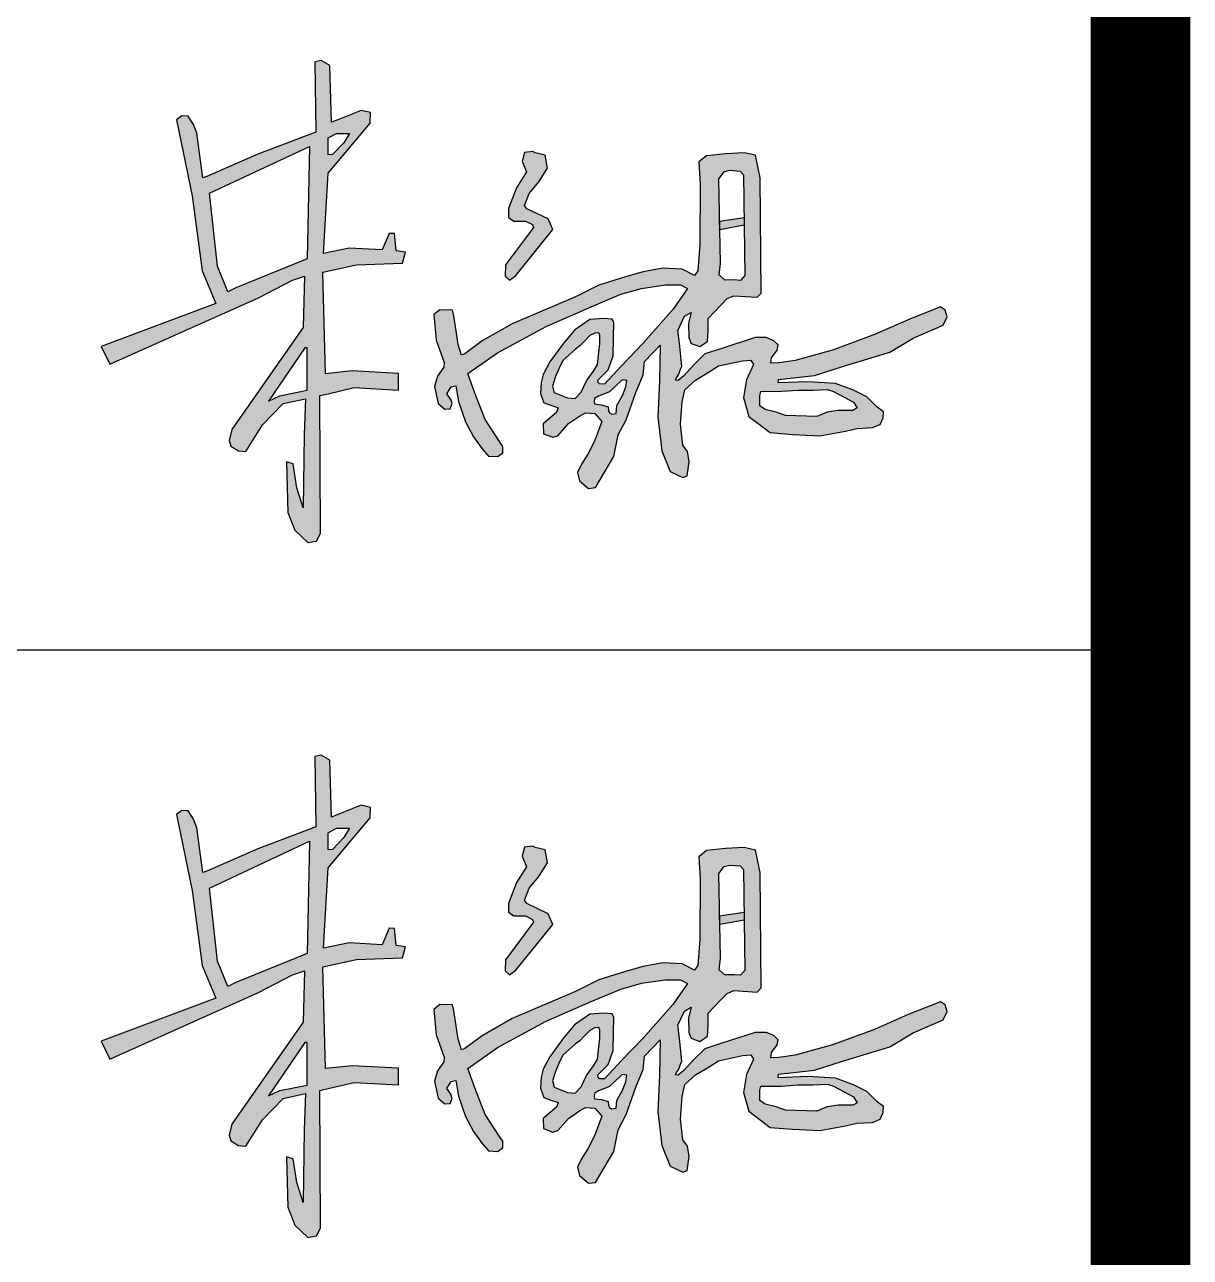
# Model space of a CAD drawing. Extents: x -21908402 to 2288787, y 79687 to 5079726.
# Drawn here: x 2286667 to 2287837, y 569406 to 570644 of the extents above; entities that cross this region are included whole.
import ezdxf

# ---------------------------------------------------------------- set-up
doc = ezdxf.new("R2010")
doc.units = 0
doc.header["$LTSCALE"] = 1000
doc.layers.get('0').update_dxf_attribs({"linetype": 'CONTINUOUS'})
doc.layers.add('PUB_TITLE', color=4, linetype='CONTINUOUS')

# ---------------------------------------------------------------- blocks, each defined once
blk = doc.blocks.new('TKL')
h = blk.add_hatch(color=7)
h.paths.add_polyline_path([(2305289.3, 474321.6), (2305385.8, 474343), (2305518.5, 474347.7), (2305527.3, 474379.2), (2305500.5, 474383.1), (2305495.3, 474432.5), (2305479.7, 474432.8), (2305459.9, 474385.6), (2305364.9, 474391), (2305291, 474375.4), (2305304.7, 474606.8), (2305425.7, 474751), (2305426.2, 474780.9), (2305398.9, 474787.4), (2305332.4, 474760.3), (2305313.6, 474753.1), (2305308.7, 474916.6), (2305284.2, 474931.1), (2305265.8, 474927.6), (2305268.8, 474724.7), (2305101.5, 474661.3), (2304955.1, 474597.3), (2304943.7, 474593.4), (2304926.7, 474722), (2304916.5, 474747.2), (2304901, 474770.7), (2304882.8, 474772), (2304867.4, 474760.2), (2304912.7, 474541.2), (2304941.7, 474325.8), (2304980.6, 474231.3), (2304650.5, 474107.5), (2304675.6, 474056.5), (2305104.2, 474248.1), (2305201.9, 474298.7), (2305236.5, 474310.2), (2305232.4, 474162.4), (2305027.2, 473869.1), (2305018.9, 473837.3), (2305024.5, 473821.2), (2305046.3, 473807.7), (2305067.3, 473805.8), (2305115.6, 473881.9), (2305174.4, 473943.2), (2305239.3, 473957.2), (2305235.6, 473852.9), (2305232.3, 473643), (2305214.3, 473700.7), (2305203.7, 473769.5), (2305184.6, 473775.3), (2305186.5, 473701.8), (2305188.5, 473629.8), (2305208.4, 473578.5), (2305245.4, 473543.1), (2305270.7, 473547.4), (2305282.1, 473569.6), (2305280.8, 473966.2), (2305304.2, 473971.2), (2305378.8, 473989.2), (2305506.6, 473982.1), (2305506.6, 474029.8), (2305373.3, 474037.3), (2305296.7, 474029)])
h.paths.add_polyline_path([(2305244.3, 474360.3), (2305039, 474276.8), (2305015.6, 474265.3), (2304985.3, 474338.6), (2304962.8, 474548.6), (2305250.5, 474683.7)], flags=16)
h.paths.add_polyline_path([(2305244.3, 474103.8), (2305244.3, 473981.5), (2305165.2, 473965.7), (2305132.3, 473950.6), (2305237.2, 474103.8)], flags=16)
h.paths.add_polyline_path([(2305304.7, 474659.1), (2305304.7, 474708), (2305328.3, 474721), (2305366.2, 474721), (2305349.6, 474694.2), (2305316.5, 474659.9)], flags=16)
h = blk.add_hatch(color=7)
h.paths.add_polyline_path([(2306471.7, 474253.3), (2306539, 474249.4), (2306550.7, 474261), (2306548.2, 474593.2), (2306534.2, 474658.1), (2306502.1, 474665.2), (2306447.9, 474662.7), (2306393.7, 474657), (2306371.1, 474638.8), (2306374.8, 474574.2), (2306373.8, 474400.1), (2306368.4, 474325.7), (2306358.9, 474311.8), (2306323.4, 474330.5), (2306268.1, 474333.5), (2306210.8, 474322.6), (2306160, 474308.1), (2306083.2, 474284.1), (2306015.9, 474250.8), (2305834.3, 474173.3), (2305747.8, 474123.7), (2305698.1, 474086.8), (2305687.8, 474083.1), (2305678.4, 474113.3), (2305672.7, 474152.3), (2305666.4, 474195.7), (2305662.7, 474212.2), (2305626.1, 474213), (2305608.6, 474199.5), (2305614.9, 474126.3), (2305638, 474061.8), (2305637.7, 474048), (2305618.6, 474022.2), (2305610.2, 473992.6), (2305620.9, 473943.9), (2305640.5, 473927.1), (2305655.6, 473928.2), (2305661.2, 473943.3), (2305657.8, 473955.1), (2305645.7, 473971.4), (2305658.7, 473991.9), (2305672.2, 473994.7), (2305679.5, 473949.2), (2305699.6, 473891), (2305722.6, 473847.4), (2305747.3, 473813.2), (2305765.8, 473791.9), (2305792.9, 473790.6), (2305806.7, 473801.6), (2305807.4, 473820.1), (2305797.6, 473833.9), (2305756.4, 473897.2), (2305726.6, 473973.7), (2305706.1, 474029.6), (2305791.9, 474089.3), (2305931.4, 474165), (2306061.3, 474221.9), (2306147, 474257.9), (2306205.8, 474274.9), (2306274.6, 474284.9), (2306318.5, 474284.9), (2306338.4, 474274.3), (2306297.3, 474214.8), (2306210.8, 474116.9), (2306148.4, 474052.3), (2306099.5, 473999.2), (2306085.8, 473999.9), (2306081.6, 474004.4), (2306080.2, 474011.1), (2306110.7, 474040.5), (2306124.6, 474080.6), (2306126, 474134.2), (2306126.3, 474176), (2306121.7, 474186.5), (2306097.8, 474188.5), (2306057.2, 474185.6), (2306013.7, 474155), (2305979.6, 474114.7), (2305942, 474063.2), (2305922.9, 474027.2), (2305917.9, 474004.2), (2305915.9, 473972.7), (2305925.4, 473945.8), (2305945.1, 473938.4), (2305966.4, 473931.3), (2305961.7, 473917.7), (2305936.8, 473896.8), (2305922.8, 473885.3), (2305923.8, 473856.3), (2305950.7, 473846.3), (2305965.1, 473850.8), (2305996.5, 473885.6), (2306027.4, 473907), (2306045.4, 473916.5), (2306071.8, 473915), (2306092.2, 473892.1), (2306070.8, 473834.9), (2306051.8, 473798), (2306033.4, 473769.2), (2306022.5, 473745.1), (2306027.5, 473721.2), (2306053.9, 473698.9), (2306073.8, 473701.3), (2306126.9, 473790.6), (2306138.9, 473852.9), (2306162.2, 473896.9), (2306190.2, 473975), (2306210.8, 474026), (2306215.3, 474064.4), (2306260.1, 474111.8), (2306258.3, 474009), (2306252.9, 473904.3), (2306264.9, 473807.5), (2306288.7, 473747.6), (2306324.9, 473730.6), (2306337.4, 473735.1), (2306343, 473775.8), (2306338.5, 473805.3), (2306325.4, 473823.7), (2306318.1, 473883.6), (2306323.8, 473948.8), (2306331.1, 473982.9), (2306361.9, 474010.9), (2306401.1, 474034.4), (2306428, 474051.7), (2306497, 474066.3), (2306521.1, 474068.6), (2306528.9, 474055.9), (2306508.1, 474012), (2306500.3, 473960.4), (2306515.2, 473906.6), (2306577, 473859.8), (2306640.7, 473854.8), (2306719.4, 473850.6), (2306793.7, 473864), (2306826.4, 473871.9), (2306871.1, 473874.1), (2306893.7, 473883.3), (2306902.2, 473902.4), (2306903.3, 473920), (2306884.7, 473932.9), (2306855, 473963), (2306816.4, 473982.3), (2306764.7, 474001.1), (2306685.4, 474005.8), (2306599.7, 474002.7), (2306600.2, 474012.6), (2306704.4, 474024.1), (2306785.1, 474050.5), (2306920.7, 474091.4), (2306988.5, 474131.7), (2307074.3, 474169.2), (2307086.3, 474193.1), (2307080.8, 474212.5), (2307067.3, 474221.5), (2306974.2, 474184.8), (2306876.6, 474141.9), (2306755.7, 474097.1), (2306648.2, 474067.6), (2306601.6, 474060.5), (2306578.4, 474059.6), (2306580.7, 474075.3), (2306596.7, 474097.4), (2306599.3, 474112), (2306587.4, 474124.4), (2306564.8, 474133.3), (2306533.3, 474133.3), (2306437.7, 474102.2), (2306388.3, 474086.2), (2306356.5, 474055.2), (2306328.3, 474023.1), (2306311.4, 474009.9), (2306304.4, 474010.5), (2306307.2, 474017.6), (2306313.5, 474027.6), (2306318.7, 474042), (2306321.9, 474050.3), (2306315.2, 474116.8), (2306310.8, 474153.6), (2306330.2, 474194.5), (2306349.1, 474205.4), (2306341.7, 474174.5), (2306342.6, 474133.2), (2306349.6, 474116.3), (2306374, 474107.4), (2306396, 474121.8), (2306398, 474154.6), (2306398, 474188.6), (2306433.8, 474225.5), (2306453.3, 474245.4)])
h.paths.add_polyline_path([(2306430.3, 474313.7), (2306433.6, 474346.7), (2306428.5, 474590.6), (2306444.5, 474610.8), (2306459.6, 474614.8), (2306490.6, 474612.2), (2306499.9, 474601.6), (2306503.9, 474311.6), (2306490.8, 474297.5), (2306472.8, 474299.2), (2306446.5, 474298.6)], flags=16)
h.paths.add_polyline_path([(2306549.4, 473978), (2306609.7, 473978.8), (2306657.7, 473982), (2306699.5, 473982.4), (2306742, 473983.9), (2306759, 473978), (2306791.3, 473961.1), (2306816.1, 473947.3), (2306826.8, 473930.8), (2306814.9, 473923.7), (2306772.4, 473923.3), (2306740.9, 473918.6), (2306710.9, 473906.4), (2306620.3, 473909.2), (2306594.3, 473918.6), (2306562, 473926.1), (2306546.6, 473937.1), (2306547, 473966.6)], flags=16)
h.paths.add_polyline_path([(2306086.1, 474140.4), (2306086.6, 474116.5), (2306083.6, 474091.6), (2306079.6, 474056.3), (2306067.7, 474036.7), (2306047.7, 474008.8), (2306032.3, 473976), (2306015.3, 473958.1), (2305992.9, 473960.1), (2305955, 473975.1), (2305949.6, 473993.5), (2305958.5, 474020.9), (2305968.5, 474043.8), (2305979.9, 474067.2), (2306016, 474100), (2306029.1, 474109.3), (2306041.4, 474122.4), (2306057.9, 474138.9), (2306072, 474146.5), (2306083.3, 474146.8)], flags=16)
h.paths.add_polyline_path([(2306164.5, 474009.7), (2306161.1, 473991.2), (2306151.6, 473966.6), (2306134.8, 473937.5), (2306133.5, 473915.2), (2306120.8, 473912.8), (2306114, 473916.3), (2306111.6, 473923.7), (2306110.7, 473934), (2306091.4, 473939.9), (2306070.9, 473942.3), (2306069.6, 473949.5), (2306070.6, 473957.5), (2306082.6, 473965.1), (2306114, 473977.6), (2306148.7, 474009.7), (2306152.2, 474011.9)], flags=16)
for points in [[(2305951.1, 474444), (2305937.2, 474474.8), (2305876.1, 474504.1), (2305869.6, 474514), (2305882.6, 474548.4), (2305910.5, 474581.8), (2305935.7, 474620.8), (2305928.6, 474658.4), (2305900, 474665.3), (2305893.8, 474669.3), (2305869.4, 474666.3), (2305862.4, 474640.4), (2305875.4, 474610), (2305846.5, 474564.2), (2305823.1, 474504.5), (2305823.2, 474478.8), (2305838.6, 474468.7), (2305872.3, 474468.7), (2305892.8, 474458.4), (2305895.7, 474450.3), (2305815, 474342.3), (2305814, 474309.9), (2305826, 474298.9), (2305844.4, 474312.4)], [(2306501.6, 474479), (2306431.1, 474468.7), (2306431.6, 474443.3), (2306501.9, 474456.6)], [(2305951.1, 472444), (2305937.2, 472474.8), (2305876.1, 472504.1), (2305869.6, 472514), (2305882.6, 472548.4), (2305910.5, 472581.8), (2305935.7, 472620.8), (2305928.6, 472658.4), (2305900, 472665.3), (2305893.8, 472669.3), (2305869.4, 472666.3), (2305862.4, 472640.4), (2305875.4, 472610), (2305846.5, 472564.2), (2305823.1, 472504.5), (2305823.2, 472478.8), (2305838.6, 472468.7), (2305872.3, 472468.7), (2305892.8, 472458.4), (2305895.7, 472450.3), (2305815, 472342.3), (2305814, 472309.9), (2305826, 472298.9), (2305844.4, 472312.4)], [(2306501.6, 472479), (2306431.1, 472468.7), (2306431.6, 472443.3), (2306501.9, 472456.6)]]:
    blk.add_hatch(color=7).paths.add_polyline_path(points)
h = blk.add_hatch(color=7)
h.paths.add_polyline_path([(2305289.3, 472321.6), (2305385.8, 472343), (2305518.5, 472347.7), (2305527.3, 472379.2), (2305500.5, 472383.1), (2305495.3, 472432.5), (2305479.7, 472432.8), (2305459.9, 472385.6), (2305364.9, 472391), (2305291, 472375.4), (2305304.7, 472606.8), (2305425.7, 472751), (2305426.2, 472780.9), (2305398.9, 472787.4), (2305332.4, 472760.3), (2305313.6, 472753.1), (2305308.7, 472916.6), (2305284.2, 472931.1), (2305265.8, 472927.6), (2305268.8, 472724.7), (2305101.5, 472661.3), (2304955.1, 472597.3), (2304943.7, 472593.4), (2304926.7, 472722), (2304916.5, 472747.2), (2304901, 472770.7), (2304882.8, 472772), (2304867.4, 472760.2), (2304912.7, 472541.2), (2304941.7, 472325.8), (2304980.6, 472231.3), (2304650.5, 472107.5), (2304675.6, 472056.5), (2305104.2, 472248.1), (2305201.9, 472298.7), (2305236.5, 472310.2), (2305232.4, 472162.4), (2305027.2, 471869.1), (2305018.9, 471837.3), (2305024.5, 471821.2), (2305046.3, 471807.7), (2305067.3, 471805.8), (2305115.6, 471881.9), (2305174.4, 471943.2), (2305239.3, 471957.2), (2305235.6, 471852.9), (2305232.3, 471643), (2305214.3, 471700.7), (2305203.7, 471769.5), (2305184.6, 471775.3), (2305186.5, 471701.8), (2305188.5, 471629.8), (2305208.4, 471578.5), (2305245.4, 471543.1), (2305270.7, 471547.4), (2305282.1, 471569.6), (2305280.8, 471966.2), (2305304.2, 471971.2), (2305378.8, 471989.2), (2305506.6, 471982.1), (2305506.6, 472029.8), (2305373.3, 472037.3), (2305296.7, 472029)])
h.paths.add_polyline_path([(2305244.3, 472360.3), (2305039, 472276.8), (2305015.6, 472265.3), (2304985.3, 472338.6), (2304962.8, 472548.6), (2305250.5, 472683.7)], flags=16)
h.paths.add_polyline_path([(2305244.3, 472103.8), (2305244.3, 471981.5), (2305165.2, 471965.7), (2305132.3, 471950.6), (2305237.2, 472103.8)], flags=16)
h.paths.add_polyline_path([(2305304.7, 472659.1), (2305304.7, 472708), (2305328.3, 472721), (2305366.2, 472721), (2305349.6, 472694.2), (2305316.5, 472659.9)], flags=16)
h = blk.add_hatch(color=7)
h.paths.add_polyline_path([(2306471.7, 472253.3), (2306539, 472249.4), (2306550.7, 472261), (2306548.2, 472593.2), (2306534.2, 472658.1), (2306502.1, 472665.2), (2306447.9, 472662.7), (2306393.7, 472657), (2306371.1, 472638.8), (2306374.8, 472574.2), (2306373.8, 472400.1), (2306368.4, 472325.7), (2306358.9, 472311.8), (2306323.4, 472330.5), (2306268.1, 472333.5), (2306210.8, 472322.6), (2306160, 472308.1), (2306083.2, 472284.1), (2306015.9, 472250.8), (2305834.3, 472173.3), (2305747.8, 472123.7), (2305698.1, 472086.8), (2305687.8, 472083.1), (2305678.4, 472113.3), (2305672.7, 472152.3), (2305666.4, 472195.7), (2305662.7, 472212.2), (2305626.1, 472213), (2305608.6, 472199.5), (2305614.9, 472126.3), (2305638, 472061.8), (2305637.7, 472048), (2305618.6, 472022.2), (2305610.2, 471992.6), (2305620.9, 471943.9), (2305640.5, 471927.1), (2305655.6, 471928.2), (2305661.2, 471943.3), (2305657.8, 471955.1), (2305645.7, 471971.4), (2305658.7, 471991.9), (2305672.2, 471994.7), (2305679.5, 471949.2), (2305699.6, 471891), (2305722.6, 471847.4), (2305747.3, 471813.2), (2305765.8, 471791.9), (2305792.9, 471790.6), (2305806.7, 471801.6), (2305807.4, 471820.1), (2305797.6, 471833.9), (2305756.4, 471897.2), (2305726.6, 471973.7), (2305706.1, 472029.6), (2305791.9, 472089.3), (2305931.4, 472165), (2306061.3, 472221.9), (2306147, 472257.9), (2306205.8, 472274.9), (2306274.6, 472284.9), (2306318.5, 472284.9), (2306338.4, 472274.3), (2306297.3, 472214.8), (2306210.8, 472116.9), (2306148.4, 472052.3), (2306099.5, 471999.2), (2306085.8, 471999.9), (2306081.6, 472004.4), (2306080.2, 472011.1), (2306110.7, 472040.5), (2306124.6, 472080.6), (2306126, 472134.2), (2306126.3, 472176), (2306121.7, 472186.5), (2306097.8, 472188.5), (2306057.2, 472185.6), (2306013.7, 472155), (2305979.6, 472114.7), (2305942, 472063.2), (2305922.9, 472027.2), (2305917.9, 472004.2), (2305915.9, 471972.7), (2305925.4, 471945.8), (2305945.1, 471938.4), (2305966.4, 471931.3), (2305961.7, 471917.7), (2305936.8, 471896.8), (2305922.8, 471885.3), (2305923.8, 471856.3), (2305950.7, 471846.3), (2305965.1, 471850.8), (2305996.5, 471885.6), (2306027.4, 471907), (2306045.4, 471916.5), (2306071.8, 471915), (2306092.2, 471892.1), (2306070.8, 471834.9), (2306051.8, 471798), (2306033.4, 471769.2), (2306022.5, 471745.1), (2306027.5, 471721.2), (2306053.9, 471698.9), (2306073.8, 471701.3), (2306126.9, 471790.6), (2306138.9, 471852.9), (2306162.2, 471896.9), (2306190.2, 471975), (2306210.8, 472026), (2306215.3, 472064.4), (2306260.1, 472111.8), (2306258.3, 472009), (2306252.9, 471904.3), (2306264.9, 471807.5), (2306288.7, 471747.6), (2306324.9, 471730.6), (2306337.4, 471735.1), (2306343, 471775.8), (2306338.5, 471805.3), (2306325.4, 471823.7), (2306318.1, 471883.6), (2306323.8, 471948.8), (2306331.1, 471982.9), (2306361.9, 472010.9), (2306401.1, 472034.4), (2306428, 472051.7), (2306497, 472066.3), (2306521.1, 472068.6), (2306528.9, 472055.9), (2306508.1, 472012), (2306500.3, 471960.4), (2306515.2, 471906.6), (2306577, 471859.8), (2306640.7, 471854.8), (2306719.4, 471850.6), (2306793.7, 471864), (2306826.4, 471871.9), (2306871.1, 471874.1), (2306893.7, 471883.3), (2306902.2, 471902.4), (2306903.3, 471920), (2306884.7, 471932.9), (2306855, 471963), (2306816.4, 471982.3), (2306764.7, 472001.1), (2306685.4, 472005.8), (2306599.7, 472002.7), (2306600.2, 472012.6), (2306704.4, 472024.1), (2306785.1, 472050.5), (2306920.7, 472091.4), (2306988.5, 472131.7), (2307074.3, 472169.2), (2307086.3, 472193.1), (2307080.8, 472212.5), (2307067.3, 472221.5), (2306974.2, 472184.8), (2306876.6, 472141.9), (2306755.7, 472097.1), (2306648.2, 472067.6), (2306601.6, 472060.5), (2306578.4, 472059.6), (2306580.7, 472075.3), (2306596.7, 472097.4), (2306599.3, 472112), (2306587.4, 472124.4), (2306564.8, 472133.3), (2306533.3, 472133.3), (2306437.7, 472102.2), (2306388.3, 472086.2), (2306356.5, 472055.2), (2306328.3, 472023.1), (2306311.4, 472009.9), (2306304.4, 472010.5), (2306307.2, 472017.6), (2306313.5, 472027.6), (2306318.7, 472042), (2306321.9, 472050.3), (2306315.2, 472116.8), (2306310.8, 472153.6), (2306330.2, 472194.5), (2306349.1, 472205.4), (2306341.7, 472174.5), (2306342.6, 472133.2), (2306349.6, 472116.3), (2306374, 472107.4), (2306396, 472121.8), (2306398, 472154.6), (2306398, 472188.6), (2306433.8, 472225.5), (2306453.3, 472245.4)])
h.paths.add_polyline_path([(2306430.3, 472313.7), (2306433.6, 472346.7), (2306428.5, 472590.6), (2306444.5, 472610.8), (2306459.6, 472614.8), (2306490.6, 472612.2), (2306499.9, 472601.6), (2306503.9, 472311.6), (2306490.8, 472297.5), (2306472.8, 472299.2), (2306446.5, 472298.6)], flags=16)
h.paths.add_polyline_path([(2306549.4, 471978), (2306609.7, 471978.8), (2306657.7, 471982), (2306699.5, 471982.4), (2306742, 471983.9), (2306759, 471978), (2306791.3, 471961.1), (2306816.1, 471947.3), (2306826.8, 471930.8), (2306814.9, 471923.7), (2306772.4, 471923.3), (2306740.9, 471918.6), (2306710.9, 471906.4), (2306620.3, 471909.2), (2306594.3, 471918.6), (2306562, 471926.1), (2306546.6, 471937.1), (2306547, 471966.6)], flags=16)
h.paths.add_polyline_path([(2306086.1, 472140.4), (2306086.6, 472116.5), (2306083.6, 472091.6), (2306079.6, 472056.3), (2306067.7, 472036.7), (2306047.7, 472008.8), (2306032.3, 471976), (2306015.3, 471958.1), (2305992.9, 471960.1), (2305955, 471975.1), (2305949.6, 471993.5), (2305958.5, 472020.9), (2305968.5, 472043.8), (2305979.9, 472067.2), (2306016, 472100), (2306029.1, 472109.3), (2306041.4, 472122.4), (2306057.9, 472138.9), (2306072, 472146.5), (2306083.3, 472146.8)], flags=16)
h.paths.add_polyline_path([(2306164.5, 472009.7), (2306161.1, 471991.2), (2306151.6, 471966.6), (2306134.8, 471937.5), (2306133.5, 471915.2), (2306120.8, 471912.8), (2306114, 471916.3), (2306111.6, 471923.7), (2306110.7, 471934), (2306091.4, 471939.9), (2306070.9, 471942.3), (2306069.6, 471949.5), (2306070.6, 471957.5), (2306082.6, 471965.1), (2306114, 471977.6), (2306148.7, 472009.7), (2306152.2, 472011.9)], flags=16)
for points in [[(2305239.3, 473957.2), (2305235.6, 473852.9), (2305232.3, 473643), (2305214.3, 473700.7), (2305203.7, 473769.5), (2305184.6, 473775.3), (2305186.5, 473701.8), (2305188.5, 473629.8), (2305208.4, 473578.5), (2305245.4, 473543.1), (2305270.7, 473547.4), (2305282.1, 473569.6), (2305280.8, 473966.2), (2305304.2, 473971.2), (2305378.8, 473989.2), (2305506.6, 473982.1), (2305506.6, 474029.8), (2305373.3, 474037.3), (2305296.7, 474029), (2305289.3, 474321.6), (2305385.8, 474343), (2305518.5, 474347.7), (2305527.3, 474379.2), (2305500.5, 474383.1), (2305495.3, 474432.5), (2305479.7, 474432.8), (2305459.9, 474385.6), (2305364.9, 474391), (2305291, 474375.4), (2305304.7, 474606.8), (2305425.7, 474751), (2305426.2, 474780.9), (2305398.9, 474787.4), (2305332.4, 474760.3), (2305313.6, 474753.1), (2305308.7, 474916.6), (2305284.2, 474931.1), (2305265.8, 474927.6), (2305268.8, 474724.7), (2305101.5, 474661.3), (2304955.1, 474597.3), (2304943.7, 474593.4), (2304926.7, 474722), (2304916.5, 474747.2), (2304901, 474770.7), (2304882.8, 474772), (2304867.4, 474760.2), (2304912.7, 474541.2), (2304941.7, 474325.8), (2304980.6, 474231.3), (2304650.5, 474107.5), (2304675.6, 474056.5), (2305104.2, 474248.1), (2305201.9, 474298.7), (2305236.5, 474310.2), (2305232.4, 474162.4), (2305027.2, 473869.1), (2305018.9, 473837.3), (2305024.5, 473821.2), (2305046.3, 473807.7), (2305067.3, 473805.8), (2305115.6, 473881.9), (2305174.4, 473943.2)], [(2305662.7, 474212.2), (2305626.1, 474213), (2305608.6, 474199.5), (2305614.9, 474126.3), (2305638, 474061.8), (2305637.7, 474048), (2305618.6, 474022.2), (2305610.2, 473992.6), (2305620.9, 473943.9), (2305640.5, 473927.1), (2305655.6, 473928.2), (2305661.2, 473943.3), (2305657.8, 473955.1), (2305645.7, 473971.4), (2305658.7, 473991.9), (2305672.2, 473994.7), (2305679.5, 473949.2), (2305699.6, 473891), (2305722.6, 473847.4), (2305747.3, 473813.2), (2305765.8, 473791.9), (2305792.9, 473790.6), (2305806.7, 473801.6), (2305807.4, 473820.1), (2305797.6, 473833.9), (2305756.4, 473897.2), (2305726.6, 473973.7), (2305706.1, 474029.6), (2305791.9, 474089.3), (2305931.4, 474165), (2306061.3, 474221.9), (2306147, 474257.9), (2306205.8, 474274.9), (2306274.6, 474284.9), (2306318.5, 474284.9), (2306338.4, 474274.3), (2306297.3, 474214.8), (2306210.8, 474116.9), (2306148.4, 474052.3), (2306099.5, 473999.2), (2306085.8, 473999.9), (2306081.6, 474004.4), (2306080.2, 474011.1), (2306110.7, 474040.5), (2306124.6, 474080.6), (2306126, 474134.2), (2306126.3, 474176), (2306121.7, 474186.5), (2306097.8, 474188.5), (2306057.2, 474185.6), (2306013.7, 474155), (2305979.6, 474114.7), (2305942, 474063.2), (2305922.9, 474027.2), (2305917.9, 474004.2), (2305915.9, 473972.7), (2305925.4, 473945.8), (2305945.1, 473938.4), (2305966.4, 473931.3), (2305961.7, 473917.7), (2305936.8, 473896.8), (2305922.8, 473885.3), (2305923.8, 473856.3), (2305950.7, 473846.3), (2305965.1, 473850.8), (2305996.5, 473885.6), (2306027.4, 473907), (2306045.4, 473916.5), (2306071.8, 473915), (2306092.2, 473892.1), (2306070.8, 473834.9), (2306051.8, 473798), (2306033.4, 473769.2), (2306022.5, 473745.1), (2306027.5, 473721.2), (2306053.9, 473698.9), (2306073.8, 473701.3), (2306126.9, 473790.6), (2306138.9, 473852.9), (2306162.2, 473896.9), (2306190.2, 473975), (2306210.8, 474026), (2306215.3, 474064.4), (2306260.1, 474111.8), (2306258.3, 474009), (2306252.9, 473904.3), (2306264.9, 473807.5), (2306288.7, 473747.6), (2306324.9, 473730.6), (2306337.4, 473735.1), (2306343, 473775.8), (2306338.5, 473805.3), (2306325.4, 473823.7), (2306318.1, 473883.6), (2306323.8, 473948.8), (2306331.1, 473982.9), (2306361.9, 474010.9), (2306401.1, 474034.4), (2306428, 474051.7), (2306497, 474066.3), (2306521.1, 474068.6), (2306528.9, 474055.9), (2306508.1, 474012), (2306500.3, 473960.4), (2306515.2, 473906.6), (2306577, 473859.8), (2306640.7, 473854.8), (2306719.4, 473850.6), (2306793.7, 473864), (2306826.4, 473871.9), (2306871.1, 473874.1), (2306893.7, 473883.3), (2306902.2, 473902.4), (2306903.3, 473920), (2306884.7, 473932.9), (2306855, 473963), (2306816.4, 473982.3), (2306764.7, 474001.1), (2306685.4, 474005.8), (2306599.7, 474002.7), (2306600.2, 474012.6), (2306704.4, 474024.1), (2306785.1, 474050.5), (2306920.7, 474091.4), (2306988.5, 474131.7), (2307074.3, 474169.2), (2307086.3, 474193.1), (2307080.8, 474212.5), (2307067.3, 474221.5), (2306974.2, 474184.8), (2306876.6, 474141.9), (2306755.7, 474097.1), (2306648.2, 474067.6), (2306601.6, 474060.5), (2306578.4, 474059.6), (2306580.7, 474075.3), (2306596.7, 474097.4), (2306599.3, 474112), (2306587.4, 474124.4), (2306564.8, 474133.3), (2306533.3, 474133.3), (2306437.7, 474102.2), (2306388.3, 474086.2), (2306356.5, 474055.2), (2306328.3, 474023.1), (2306311.4, 474009.9), (2306304.4, 474010.5), (2306307.2, 474017.6), (2306313.5, 474027.6), (2306318.7, 474042), (2306321.9, 474050.3), (2306315.2, 474116.8), (2306310.8, 474153.6), (2306330.2, 474194.5), (2306349.1, 474205.4), (2306341.7, 474174.5), (2306342.6, 474133.2), (2306349.6, 474116.3), (2306374, 474107.4), (2306396, 474121.8), (2306398, 474154.6), (2306398, 474188.6), (2306433.8, 474225.5), (2306453.3, 474245.4), (2306471.7, 474253.3), (2306539, 474249.4), (2306550.7, 474261), (2306548.2, 474593.2), (2306534.2, 474658.1), (2306502.1, 474665.2), (2306447.9, 474662.7), (2306393.7, 474657), (2306371.1, 474638.8), (2306374.8, 474574.2), (2306373.8, 474400.1), (2306368.4, 474325.7), (2306358.9, 474311.8), (2306323.4, 474330.5), (2306268.1, 474333.5), (2306210.8, 474322.6), (2306160, 474308.1), (2306083.2, 474284.1), (2306015.9, 474250.8), (2305834.3, 474173.3), (2305747.8, 474123.7), (2305698.1, 474086.8), (2305687.8, 474083.1), (2305678.4, 474113.3), (2305672.7, 474152.3), (2305666.4, 474195.7)], [(2305893.8, 474669.3), (2305869.4, 474666.3), (2305862.4, 474640.4), (2305875.4, 474610), (2305846.5, 474564.2), (2305823.1, 474504.5), (2305823.2, 474478.8), (2305838.6, 474468.7), (2305872.3, 474468.7), (2305892.8, 474458.4), (2305895.7, 474450.3), (2305815, 474342.3), (2305814, 474309.9), (2305826, 474298.9), (2305844.4, 474312.4), (2305951.1, 474444), (2305937.2, 474474.8), (2305876.1, 474504.1), (2305869.6, 474514), (2305882.6, 474548.4), (2305910.5, 474581.8), (2305935.7, 474620.8), (2305928.6, 474658.4), (2305900, 474665.3), (2305900, 474665.3), (2305900, 474665.3)], [(2306428.5, 474590.6), (2306444.5, 474610.8), (2306459.6, 474614.8), (2306490.6, 474612.2), (2306499.9, 474601.6), (2306503.9, 474311.6), (2306490.8, 474297.5), (2306472.8, 474299.2), (2306446.5, 474298.6), (2306430.3, 474313.7), (2306433.6, 474346.7), (2306428.5, 474590.6)], [(2305239.3, 471957.2), (2305235.6, 471852.9), (2305232.3, 471643), (2305214.3, 471700.7), (2305203.7, 471769.5), (2305184.6, 471775.3), (2305186.5, 471701.8), (2305188.5, 471629.8), (2305208.4, 471578.5), (2305245.4, 471543.1), (2305270.7, 471547.4), (2305282.1, 471569.6), (2305280.8, 471966.2), (2305304.2, 471971.2), (2305378.8, 471989.2), (2305506.6, 471982.1), (2305506.6, 472029.8), (2305373.3, 472037.3), (2305296.7, 472029), (2305289.3, 472321.6), (2305385.8, 472343), (2305518.5, 472347.7), (2305527.3, 472379.2), (2305500.5, 472383.1), (2305495.3, 472432.5), (2305479.7, 472432.8), (2305459.9, 472385.6), (2305364.9, 472391), (2305291, 472375.4), (2305304.7, 472606.8), (2305425.7, 472751), (2305426.2, 472780.9), (2305398.9, 472787.4), (2305332.4, 472760.3), (2305313.6, 472753.1), (2305308.7, 472916.6), (2305284.2, 472931.1), (2305265.8, 472927.6), (2305268.8, 472724.7), (2305101.5, 472661.3), (2304955.1, 472597.3), (2304943.7, 472593.4), (2304926.7, 472722), (2304916.5, 472747.2), (2304901, 472770.7), (2304882.8, 472772), (2304867.4, 472760.2), (2304912.7, 472541.2), (2304941.7, 472325.8), (2304980.6, 472231.3), (2304650.5, 472107.5), (2304675.6, 472056.5), (2305104.2, 472248.1), (2305201.9, 472298.7), (2305236.5, 472310.2), (2305232.4, 472162.4), (2305027.2, 471869.1), (2305018.9, 471837.3), (2305024.5, 471821.2), (2305046.3, 471807.7), (2305067.3, 471805.8), (2305115.6, 471881.9), (2305174.4, 471943.2)], [(2305662.7, 472212.2), (2305626.1, 472213), (2305608.6, 472199.5), (2305614.9, 472126.3), (2305638, 472061.8), (2305637.7, 472048), (2305618.6, 472022.2), (2305610.2, 471992.6), (2305620.9, 471943.9), (2305640.5, 471927.1), (2305655.6, 471928.2), (2305661.2, 471943.3), (2305657.8, 471955.1), (2305645.7, 471971.4), (2305658.7, 471991.9), (2305672.2, 471994.7), (2305679.5, 471949.2), (2305699.6, 471891), (2305722.6, 471847.4), (2305747.3, 471813.2), (2305765.8, 471791.9), (2305792.9, 471790.6), (2305806.7, 471801.6), (2305807.4, 471820.1), (2305797.6, 471833.9), (2305756.4, 471897.2), (2305726.6, 471973.7), (2305706.1, 472029.6), (2305791.9, 472089.3), (2305931.4, 472165), (2306061.3, 472221.9), (2306147, 472257.9), (2306205.8, 472274.9), (2306274.6, 472284.9), (2306318.5, 472284.9), (2306338.4, 472274.3), (2306297.3, 472214.8), (2306210.8, 472116.9), (2306148.4, 472052.3), (2306099.5, 471999.2), (2306085.8, 471999.9), (2306081.6, 472004.4), (2306080.2, 472011.1), (2306110.7, 472040.5), (2306124.6, 472080.6), (2306126, 472134.2), (2306126.3, 472176), (2306121.7, 472186.5), (2306097.8, 472188.5), (2306057.2, 472185.6), (2306013.7, 472155), (2305979.6, 472114.7), (2305942, 472063.2), (2305922.9, 472027.2), (2305917.9, 472004.2), (2305915.9, 471972.7), (2305925.4, 471945.8), (2305945.1, 471938.4), (2305966.4, 471931.3), (2305961.7, 471917.7), (2305936.8, 471896.8), (2305922.8, 471885.3), (2305923.8, 471856.3), (2305950.7, 471846.3), (2305965.1, 471850.8), (2305996.5, 471885.6), (2306027.4, 471907), (2306045.4, 471916.5), (2306071.8, 471915), (2306092.2, 471892.1), (2306070.8, 471834.9), (2306051.8, 471798), (2306033.4, 471769.2), (2306022.5, 471745.1), (2306027.5, 471721.2), (2306053.9, 471698.9), (2306073.8, 471701.3), (2306126.9, 471790.6), (2306138.9, 471852.9), (2306162.2, 471896.9), (2306190.2, 471975), (2306210.8, 472026), (2306215.3, 472064.4), (2306260.1, 472111.8), (2306258.3, 472009), (2306252.9, 471904.3), (2306264.9, 471807.5), (2306288.7, 471747.6), (2306324.9, 471730.6), (2306337.4, 471735.1), (2306343, 471775.8), (2306338.5, 471805.3), (2306325.4, 471823.7), (2306318.1, 471883.6), (2306323.8, 471948.8), (2306331.1, 471982.9), (2306361.9, 472010.9), (2306401.1, 472034.4), (2306428, 472051.7), (2306497, 472066.3), (2306521.1, 472068.6), (2306528.9, 472055.9), (2306508.1, 472012), (2306500.3, 471960.4), (2306515.2, 471906.6), (2306577, 471859.8), (2306640.7, 471854.8), (2306719.4, 471850.6), (2306793.7, 471864), (2306826.4, 471871.9), (2306871.1, 471874.1), (2306893.7, 471883.3), (2306902.2, 471902.4), (2306903.3, 471920), (2306884.7, 471932.9), (2306855, 471963), (2306816.4, 471982.3), (2306764.7, 472001.1), (2306685.4, 472005.8), (2306599.7, 472002.7), (2306600.2, 472012.6), (2306704.4, 472024.1), (2306785.1, 472050.5), (2306920.7, 472091.4), (2306988.5, 472131.7), (2307074.3, 472169.2), (2307086.3, 472193.1), (2307080.8, 472212.5), (2307067.3, 472221.5), (2306974.2, 472184.8), (2306876.6, 472141.9), (2306755.7, 472097.1), (2306648.2, 472067.6), (2306601.6, 472060.5), (2306578.4, 472059.6), (2306580.7, 472075.3), (2306596.7, 472097.4), (2306599.3, 472112), (2306587.4, 472124.4), (2306564.8, 472133.3), (2306533.3, 472133.3), (2306437.7, 472102.2), (2306388.3, 472086.2), (2306356.5, 472055.2), (2306328.3, 472023.1), (2306311.4, 472009.9), (2306304.4, 472010.5), (2306307.2, 472017.6), (2306313.5, 472027.6), (2306318.7, 472042), (2306321.9, 472050.3), (2306315.2, 472116.8), (2306310.8, 472153.6), (2306330.2, 472194.5), (2306349.1, 472205.4), (2306341.7, 472174.5), (2306342.6, 472133.2), (2306349.6, 472116.3), (2306374, 472107.4), (2306396, 472121.8), (2306398, 472154.6), (2306398, 472188.6), (2306433.8, 472225.5), (2306453.3, 472245.4), (2306471.7, 472253.3), (2306539, 472249.4), (2306550.7, 472261), (2306548.2, 472593.2), (2306534.2, 472658.1), (2306502.1, 472665.2), (2306447.9, 472662.7), (2306393.7, 472657), (2306371.1, 472638.8), (2306374.8, 472574.2), (2306373.8, 472400.1), (2306368.4, 472325.7), (2306358.9, 472311.8), (2306323.4, 472330.5), (2306268.1, 472333.5), (2306210.8, 472322.6), (2306160, 472308.1), (2306083.2, 472284.1), (2306015.9, 472250.8), (2305834.3, 472173.3), (2305747.8, 472123.7), (2305698.1, 472086.8), (2305687.8, 472083.1), (2305678.4, 472113.3), (2305672.7, 472152.3), (2305666.4, 472195.7)], [(2305893.8, 472669.3), (2305869.4, 472666.3), (2305862.4, 472640.4), (2305875.4, 472610), (2305846.5, 472564.2), (2305823.1, 472504.5), (2305823.2, 472478.8), (2305838.6, 472468.7), (2305872.3, 472468.7), (2305892.8, 472458.4), (2305895.7, 472450.3), (2305815, 472342.3), (2305814, 472309.9), (2305826, 472298.9), (2305844.4, 472312.4), (2305951.1, 472444), (2305937.2, 472474.8), (2305876.1, 472504.1), (2305869.6, 472514), (2305882.6, 472548.4), (2305910.5, 472581.8), (2305935.7, 472620.8), (2305928.6, 472658.4), (2305900, 472665.3), (2305900, 472665.3), (2305900, 472665.3)], [(2306428.5, 472590.6), (2306444.5, 472610.8), (2306459.6, 472614.8), (2306490.6, 472612.2), (2306499.9, 472601.6), (2306503.9, 472311.6), (2306490.8, 472297.5), (2306472.8, 472299.2), (2306446.5, 472298.6), (2306430.3, 472313.7), (2306433.6, 472346.7), (2306428.5, 472590.6)]]:
    blk.add_lwpolyline(points, close=True)
for points in [[(2305304.7, 474708), (2305328.3, 474721), (2305366.2, 474721), (2305349.6, 474694.2), (2305316.5, 474659.9), (2305304.7, 474659.1), (2305304.7, 474708)], [(2304962.8, 474548.6), (2305250.5, 474683.7), (2305244.3, 474360.3), (2305039, 474276.8), (2305015.6, 474265.3), (2304985.3, 474338.6), (2304962.8, 474548.6)], [(2306431.1, 474468.7), (2306501.6, 474479), (2306501.9, 474456.6), (2306431.6, 474443.3), (2306431.1, 474468.7)], [(2306016, 474100), (2305979.9, 474067.2), (2305968.5, 474043.8), (2305958.5, 474020.9), (2305949.6, 473993.5), (2305955, 473975.1), (2305992.9, 473960.1), (2306015.3, 473958.1), (2306032.3, 473976), (2306047.7, 474008.8), (2306067.7, 474036.7), (2306079.6, 474056.3), (2306083.6, 474091.6), (2306086.6, 474116.5), (2306086.1, 474140.4), (2306083.3, 474146.8), (2306072, 474146.5), (2306057.9, 474138.9), (2306041.4, 474122.4), (2306029.1, 474109.3), (2306016, 474100)], [(2305237.2, 474103.8), (2305132.3, 473950.6), (2305165.2, 473965.7), (2305244.3, 473981.5), (2305244.3, 474103.8), (2305237.2, 474103.8)], [(2306148.7, 474009.7), (2306114, 473977.6), (2306082.6, 473965.1), (2306070.6, 473957.5), (2306069.6, 473949.5), (2306070.9, 473942.3), (2306091.4, 473939.9), (2306110.7, 473934), (2306111.6, 473923.7), (2306114, 473916.3), (2306120.8, 473912.8), (2306133.5, 473915.2), (2306134.8, 473937.5), (2306151.6, 473966.6), (2306161.1, 473991.2), (2306164.5, 474009.7), (2306152.2, 474011.9), (2306148.7, 474009.7)], [(2306609.7, 473978.8), (2306657.7, 473982), (2306699.5, 473982.4), (2306742, 473983.9), (2306759, 473978), (2306791.3, 473961.1), (2306816.1, 473947.3), (2306826.8, 473930.8), (2306814.9, 473923.7), (2306772.4, 473923.3), (2306740.9, 473918.6), (2306710.9, 473906.4), (2306620.3, 473909.2), (2306594.3, 473918.6), (2306562, 473926.1), (2306546.6, 473937.1), (2306547, 473966.6), (2306549.4, 473978), (2306609.7, 473978.8)], [(2305304.7, 472708), (2305328.3, 472721), (2305366.2, 472721), (2305349.6, 472694.2), (2305316.5, 472659.9), (2305304.7, 472659.1), (2305304.7, 472708)], [(2304962.8, 472548.6), (2305250.5, 472683.7), (2305244.3, 472360.3), (2305039, 472276.8), (2305015.6, 472265.3), (2304985.3, 472338.6), (2304962.8, 472548.6)], [(2306431.1, 472468.7), (2306501.6, 472479), (2306501.9, 472456.6), (2306431.6, 472443.3), (2306431.1, 472468.7)], [(2306016, 472100), (2305979.9, 472067.2), (2305968.5, 472043.8), (2305958.5, 472020.9), (2305949.6, 471993.5), (2305955, 471975.1), (2305992.9, 471960.1), (2306015.3, 471958.1), (2306032.3, 471976), (2306047.7, 472008.8), (2306067.7, 472036.7), (2306079.6, 472056.3), (2306083.6, 472091.6), (2306086.6, 472116.5), (2306086.1, 472140.4), (2306083.3, 472146.8), (2306072, 472146.5), (2306057.9, 472138.9), (2306041.4, 472122.4), (2306029.1, 472109.3), (2306016, 472100)], [(2305237.2, 472103.8), (2305132.3, 471950.6), (2305165.2, 471965.7), (2305244.3, 471981.5), (2305244.3, 472103.8), (2305237.2, 472103.8)], [(2306148.7, 472009.7), (2306114, 471977.6), (2306082.6, 471965.1), (2306070.6, 471957.5), (2306069.6, 471949.5), (2306070.9, 471942.3), (2306091.4, 471939.9), (2306110.7, 471934), (2306111.6, 471923.7), (2306114, 471916.3), (2306120.8, 471912.8), (2306133.5, 471915.2), (2306134.8, 471937.5), (2306151.6, 471966.6), (2306161.1, 471991.2), (2306164.5, 472009.7), (2306152.2, 472011.9), (2306148.7, 472009.7)], [(2306609.7, 471978.8), (2306657.7, 471982), (2306699.5, 471982.4), (2306742, 471983.9), (2306759, 471978), (2306791.3, 471961.1), (2306816.1, 471947.3), (2306826.8, 471930.8), (2306814.9, 471923.7), (2306772.4, 471923.3), (2306740.9, 471918.6), (2306710.9, 471906.4), (2306620.3, 471909.2), (2306594.3, 471918.6), (2306562, 471926.1), (2306546.6, 471937.1), (2306547, 471966.6), (2306549.4, 471978), (2306609.7, 471978.8)]]:
    blk.add_lwpolyline(points)
at = {"layer": 'PUB_TITLE', "color": 4}
blk.add_line((2296642.7, 473234.8), (2307642.7, 473234.8), dxfattribs=at)

msp = doc.modelspace()

# ---------------------------------------------------------------- linework, layer by layer
at = {"layer": 'PUB_TITLE', "const_width": 100}
msp.add_lwpolyline([(2231886.8, 555887.5), (2287786.8, 555887.5), (2287786.8, 595887.5), (2231886.8, 595887.5)], close=True, dxfattribs=at)

# ---------------------------------------------------------------- block references
at = {"xscale": 0.3486162097542547, "yscale": 0.3486162097497072, "zscale": 0.34861620975}
msp.add_blockref('TKL', (1483305.2, 405038.9), dxfattribs=at)

doc.saveas('drawing.dxf')
